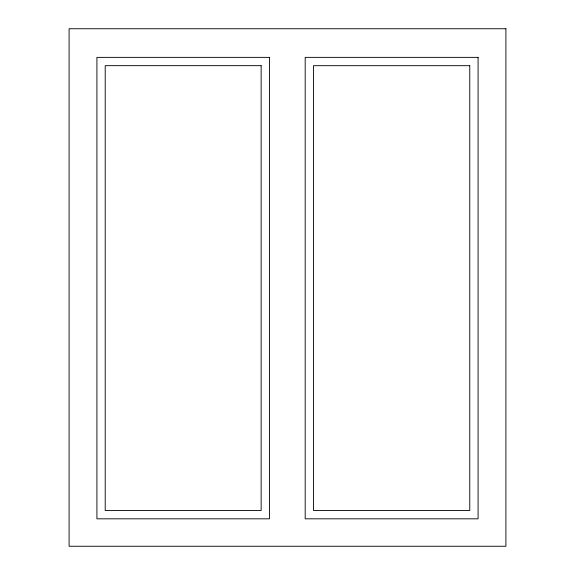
<?xml version="1.0" encoding="UTF-8"?>
<svg xmlns="http://www.w3.org/2000/svg" width="575" height="575" viewBox="0 0 575 575"><rect width="100%" height="100%" fill="white"/><g stroke="black" fill="none" stroke-linecap="round" stroke-linejoin="round"><path stroke-width="0.86" d="M505.907 28.75L69.093 28.75L69.093 546.25L505.907 546.25L505.907 28.75M269.438 57.371L96.916 57.371L96.916 518.822L269.438 518.822L269.438 57.371M478.084 57.371L305.188 57.371L305.188 518.822L478.084 518.822L478.084 57.371M261.143 65.665L105.211 65.665L105.211 510.528L261.143 510.528L261.143 65.665M469.768 65.687L313.504 65.687L313.504 510.507L469.768 510.507L469.768 65.687"/></g></svg>
